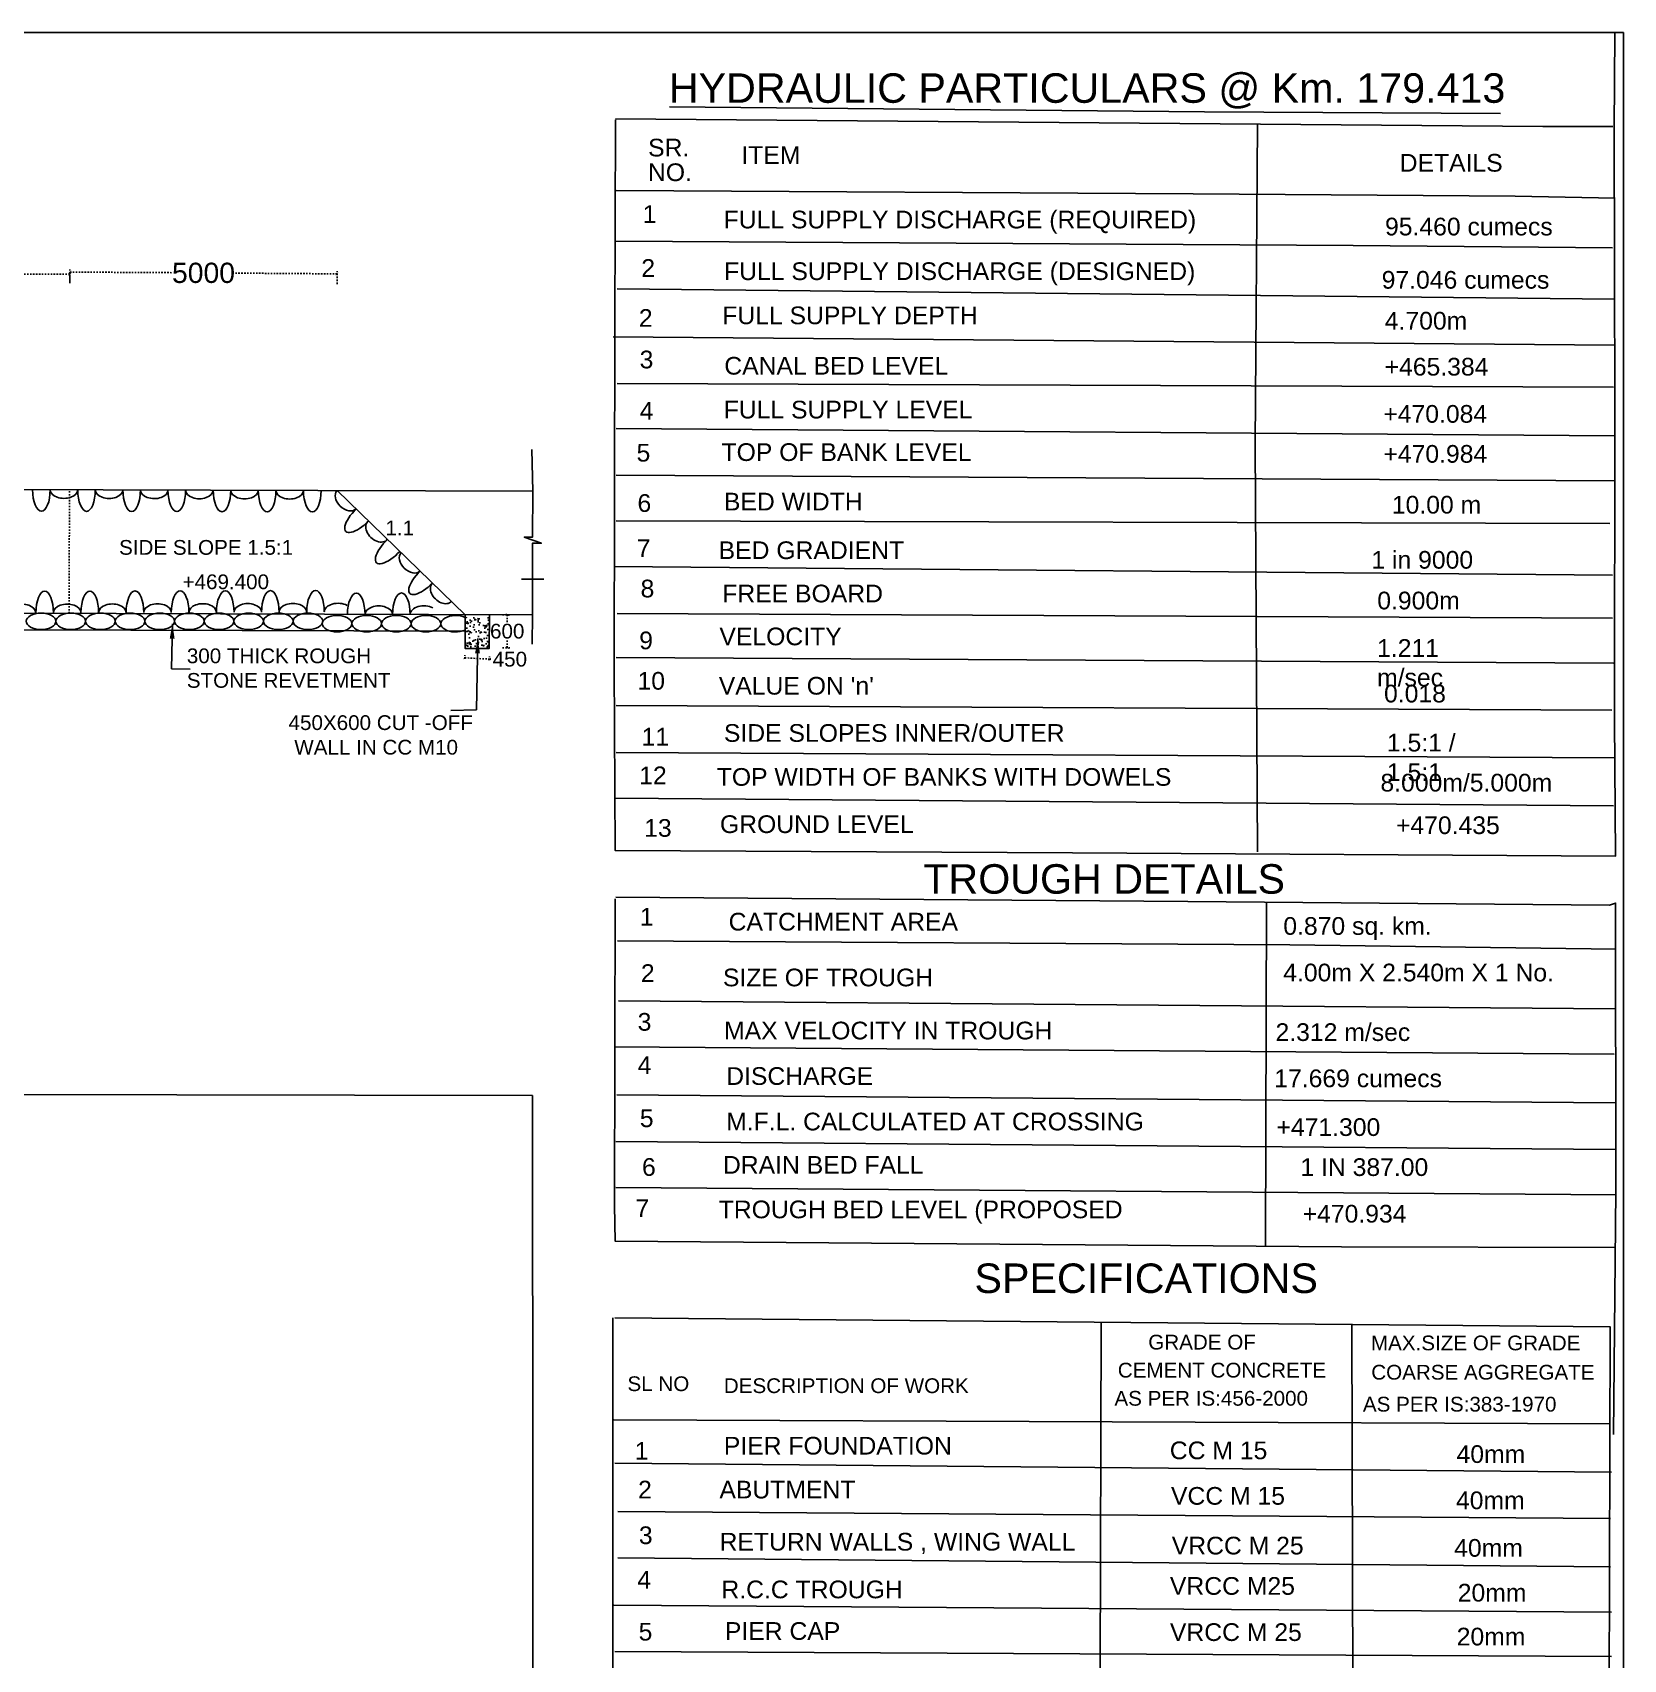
# Model space of a CAD drawing. Header units: inches. Extents: x 19331 to 39017, y 19415 to 38958.
# Drawn here: x 19604.8 to 19712.6, y 19568.5 to 19678.8 of the extents above; entities that cross this region are included whole.
import ezdxf

# ---------------------------------------------------------------- set-up
doc = ezdxf.new("R2010")
doc.units = ezdxf.units.IN
doc.header["$MEASUREMENT"] = 0
doc.linetypes.add('DASHDOT', pattern=[1, 0.5, -0.25, 0, -0.25])
for name, color, linetype in [('DIMENSION', 255, 'Continuous'), ('DRAWING', 7, 'Continuous'), ('TEXT', 255, 'Continuous')]:
    doc.layers.add(name, color=color, linetype=linetype)
doc.styles.get("Standard").update_dxf_attribs({"font": 'arial.ttf'})
doc.styles.add('TIMES NEW ROMAN', font='times.ttf', dxfattribs={"height": 420})
doc.dimstyles.new('dig', dxfattribs={"dimtxt": 0.3125, "dimasz": 0.18, "dimexe": 0.18, "dimexo": 0.0625, "dimgap": 0.09, "dimtad": 0, "dimtih": 1, "dimtoh": 1, "dimdec": 4, "dimzin": 0, "dimdsep": 46, "dimtxsty": 'Standard', "dimblk": 'ARCHTICK', "dimcen": 0.09, "dimadec": 0, "dimazin": 0, "dimtfac": 1, "dimtdec": 4, "dimtofl": 0, "dimtmove": 0, "dimatfit": 3, "dimldrblk": 'ARCHTICK', "dimfxl": 1, "dimtolj": 1, "dimtzin": 0, "dimarcsym": 0})
doc.dimstyles.new('ISO-25', dxfattribs={"dimtxt": 420, "dimasz": 5, "dimexe": 1.25, "dimexo": 0.625, "dimtad": 0, "dimtih": 1, "dimtoh": 1, "dimlfac": 100, "dimtxsty": 'TIMES NEW ROMAN', "dimcen": 2.5, "dimadec": 0, "dimazin": 0, "dimtfac": 1, "dimtmove": 0, "dimatfit": 3, "dimfxl": 1, "dimarcsym": 0})

# ---------------------------------------------------------------- blocks, each defined once
blk = doc.blocks.new('_ArchTick')
at = {"color": 0, "linetype": 'ByBlock', "const_width": 0.15}
blk.add_lwpolyline([(-0.5, -0.5), (0.5, 0.5)], dxfattribs=at)
blk = doc.blocks.new('*D14')
at = {"layer": 'Defpoints', "color": 0, "linetype": 'DASHDOT', "ltscale": 0.02, "transparency": 16777216}
for p in [(19596.37, 19661.82), (19607.29, 19661.77), (19607.3, 19662.44)]:
    blk.add_point(p, dxfattribs=at)
at = {"layer": 'DIMENSION', "color": 0, "linetype": 'DASHDOT', "lineweight": -2, "ltscale": 0.02, "transparency": 16777216}
for p, q in [((19596.37, 19661.88), (19596.37, 19662.67)), ((19596.37, 19662.49), (19599.69, 19662.47)), ((19607.3, 19662.44), (19603.97, 19662.45)), ((19607.29, 19661.83), (19607.3, 19662.62))]:
    blk.add_line(p, q, dxfattribs=at)
at = {"layer": 'DIMENSION', "color": 0, "linetype": 'DASHDOT', "lineweight": -2, "ltscale": 0.02, "transparency": 16777216, "xscale": 0.18, "yscale": 0.18, "zscale": 0.18}
for p, rotation in [((19596.37, 19662.49), 179.7197655102227), ((19607.3, 19662.44), 359.7197655102227)]:
    blk.add_blockref('_ArchTick', p, dxfattribs=dict(at, rotation=rotation))
at = {"layer": 'DIMENSION', "color": 0, "linetype": 'DASHDOT', "ltscale": 0.02, "transparency": 16777216, "insert": (19601.83, 19662.46), "char_height": 1.375, "attachment_point": 5}
blk.add_mtext('\\A1;3000', dxfattribs=at)
blk = doc.blocks.new('*D15')
at = {"layer": 'Defpoints', "color": 0, "linetype": 'DASHDOT', "ltscale": 0.02, "transparency": 16777216}
for p in [(19607.29, 19661.83), (19625.42, 19662.47), (19625.42, 19661.71)]:
    blk.add_point(p, dxfattribs=at)
at = {"layer": 'DIMENSION', "color": 0, "linetype": 'DASHDOT', "lineweight": -2, "ltscale": 0.02, "transparency": 16777216}
for p, q in [((19607.29, 19661.89), (19607.3, 19662.77)), ((19607.3, 19662.59), (19614.22, 19662.55)), ((19625.42, 19662.47), (19618.5, 19662.52)), ((19625.42, 19661.78), (19625.42, 19662.65))]:
    blk.add_line(p, q, dxfattribs=at)
at = {"layer": 'DIMENSION', "color": 0, "linetype": 'DASHDOT', "lineweight": -2, "ltscale": 0.02, "transparency": 16777216, "xscale": 0.18, "yscale": 0.18, "zscale": 0.18}
for p, rotation in [((19607.3, 19662.59), 179.6327432951521), ((19625.42, 19662.47), 359.6327432951521)]:
    blk.add_blockref('_ArchTick', p, dxfattribs=dict(at, rotation=rotation))
at = {"layer": 'DIMENSION', "color": 0, "linetype": 'DASHDOT', "ltscale": 0.02, "transparency": 16777216, "insert": (19616.36, 19662.53), "char_height": 1.375, "attachment_point": 5}
blk.add_mtext('\\A1;5000', dxfattribs=at)
blk = doc.blocks.new('*D60')
at = {"layer": 'Defpoints', "color": 0, "linetype": 'DASHDOT', "ltscale": 0.02, "transparency": 16777216}
for p in [(19634.06, 19636.31), (19635.74, 19636.34), (19635.74, 19636.22)]:
    blk.add_point(p, dxfattribs=at)
at = {"layer": 'DIMENSION', "color": 0, "linetype": 'DASHDOT', "lineweight": -2, "ltscale": 0.02, "transparency": 16777216}
for p, q in [((19634.07, 19636.37), (19634.08, 19636.61)), ((19634.07, 19636.43), (19635.74, 19636.34)), ((19635.74, 19636.28), (19635.75, 19636.52)), ((19635.74, 19636.34), (19635.92, 19636.33))]:
    blk.add_line(p, q, dxfattribs=at)
at = {"layer": 'DIMENSION', "color": 0, "linetype": 'DASHDOT', "lineweight": -2, "ltscale": 0.02, "transparency": 16777216, "xscale": 0.18, "yscale": 0.18, "zscale": 0.18}
for p, rotation in [((19634.07, 19636.43), 177.0789801940596), ((19635.74, 19636.34), 357.0789801940596)]:
    blk.add_blockref('_ArchTick', p, dxfattribs=dict(at, rotation=rotation))
at = {"layer": 'DIMENSION', "color": 0, "linetype": 'DASHDOT', "ltscale": 0.02, "transparency": 16777216, "insert": (19637.13, 19636.33), "char_height": 1, "attachment_point": 5}
blk.add_mtext('\\A1;450', dxfattribs=at)
blk = doc.blocks.new('*D61')
at = {"layer": 'Defpoints', "color": 0, "linetype": 'DASHDOT', "ltscale": 0.02, "transparency": 16777216}
for p in [(19636.57, 19639.35), (19636.95, 19639.35), (19636.56, 19637.11)]:
    blk.add_point(p, dxfattribs=at)
at = {"layer": 'DIMENSION', "color": 0, "linetype": 'DASHDOT', "lineweight": -2, "ltscale": 0.02, "transparency": 16777216}
for p, q in [((19636.63, 19639.35), (19637.13, 19639.34)), ((19636.95, 19639.35), (19636.95, 19638.83)), ((19636.95, 19637.11), (19636.95, 19637.63)), ((19636.63, 19637.11), (19637.13, 19637.11))]:
    blk.add_line(p, q, dxfattribs=at)
at = {"layer": 'DIMENSION', "color": 0, "linetype": 'DASHDOT', "lineweight": -2, "ltscale": 0.02, "transparency": 16777216, "xscale": 0.18, "yscale": 0.18, "zscale": 0.18}
for p, rotation in [((19636.95, 19639.35), 89.8186002762699), ((19636.95, 19637.11), 269.8186002762699)]:
    blk.add_blockref('_ArchTick', p, dxfattribs=dict(at, rotation=rotation))
at = {"layer": 'DIMENSION', "color": 0, "linetype": 'DASHDOT', "ltscale": 0.02, "transparency": 16777216, "insert": (19636.95, 19638.23), "char_height": 1, "attachment_point": 5}
blk.add_mtext('\\A1;600', dxfattribs=at)

msp = doc.modelspace()

# ---------------------------------------------------------------- hatches: boundary and pattern name
at = {"layer": 'DRAWING'}
h = msp.add_hatch(dxfattribs=at)
h.set_pattern_fill('AR-CONC', color=256, scale=0.12, style=0)
h.set_pattern_definition([(50, (295.22145, -4.66386), (0.86071222, -0.075302562), [0.09, -0.99]), (355, (295.22145, -4.6639), (-0.1665016, 0.90263056), [0.072, -0.792]), (100.4514, (295.2932, -4.6701), (0.694211258, 0.82732745), [0.076488228, -0.841370534]), (46.1842, (295.2214, -4.4239), (1.28068926, -0.198622817), [0.135, -1.485]), (96.6356, (295.3282, -4.4404), (1.121595247, 1.168941445), [0.114732346, -1.2620556]), (351.1842, (295.2214, -4.4239), (1.121594334, 1.16894232), [0.108, -1.188]), (21, (295.34145, -4.48386), (0.716288463, -0.483142669), [0.09, -0.99]), (326, (295.34145, -4.4839), (0.291978398, 0.870180054), [0.072, -0.792]), (71.4514, (295.4011, -4.5241), (1.008267154, 0.387036596), [0.076488228, -0.841370534]), (37.5, (295.22145, -4.66386), (0.0145918264, 0.3994726246), [0, -0.7824, 0, -0.804, 0, -0.795]), (7.5, (295.22145, -4.66386), (0.315683445, 0.473294054), [0, -0.4584, 0, -0.7644, 0, -0.303]), (327.5, (294.95385, -4.66386), (0.6405869234, -0.027065846), [0, -0.3, 0, -0.936, 0, -1.242]), (317.5, (294.83385, -4.66386), (0.699823403, 0.120125979), [0, -0.39, 0, -0.6216, 0, -0.882])])
h.paths.add_polyline_path([(19635.72821, 19639.23117), (19634.08404, 19639.21975), (19634.09694, 19637.03606), (19635.75283, 19637.04585)])

# ---------------------------------------------------------------- linework, layer by layer
at = {"layer": 'DIMENSION', "linetype": 'DASHDOT', "ltscale": 0.02}
msp.add_lwpolyline([(19607.24903, 19639.43907), (19607.27313, 19647.82697)], dxfattribs=at)
at = {"layer": 'DRAWING'}
msp.add_lwpolyline([(19712.62643, 19415.01685), (19331.15977, 19415.01685), (19331.15977, 19678.83665), (19712.62643, 19678.83665)], close=True, dxfattribs=at)
for points in [[(19644.29459, 19672.91925), (19644.24382, 19658.90465), (19644.19505, 19635.84442), (19644.27316, 19623.35311), (19675.28313, 19623.1929), (19712.09586, 19622.97836), (19712.01561, 19632.23266), (19712.04521, 19653.37415), (19711.99899, 19672.28723), (19712.04964, 19678.80929)], [(19644.2958, 19672.98165), (19707.15926, 19672.47167), (19711.9174, 19672.47482)], [(19647.95882, 19673.80812), (19684.226, 19673.45745), (19704.29955, 19673.33861)], [(19638.68875, 19647.73673), (19638.62814, 19650.5475)], [(19637.91725, 19641.77254), (19639.42319, 19641.77254)], [(19634.09352, 19638.22748), (19634.09303, 19637.06709), (19635.73759, 19637.06383), (19635.74482, 19639.34885)], [(19644.28026, 19620.09196), (19644.21876, 19599.28648), (19644.27798, 19596.85781), (19693.50461, 19596.48958), (19712.02686, 19596.42643)], [(19644.30893, 19620.20033), (19683.10154, 19619.89071), (19711.67357, 19619.6557), (19712.08969, 19619.79417), (19712.11689, 19600.28011), (19711.94942, 19583.76095)], [(19402.57887, 19606.21377), (19536.25284, 19606.86622), (19537.56871, 19602.86358), (19540.63708, 19611.61976), (19542.17425, 19606.9218), (19638.65689, 19606.73465), (19638.7789, 19470.98648), (19525.00255, 19470.71139), (19523.85121, 19474.54353), (19521.39243, 19467.57221), (19520.30419, 19470.68246), (19369.60142, 19470.04588)], [(19644.24904, 19591.65876), (19711.73694, 19591.0436), (19711.66848, 19566.23137), (19711.73613, 19561.87846), (19644.11118, 19562.42526), (19644.10944, 19591.66224)], [(19677.21814, 19591.33031), (19677.14124, 19567.75648), (19677.29116, 19562.02228)], [(19694.21026, 19591.2471), (19694.28716, 19566.59828), (19694.35897, 19562.02515)], [(19644.18312, 19584.75096), (19711.73948, 19584.47754)], [(19644.25159, 19581.81174), (19711.80794, 19581.19658)], [(19644.45684, 19578.53082), (19711.73948, 19578.05235)], [(19644.45684, 19575.38655), (19711.73948, 19574.77139)], [(19644.18312, 19572.17395), (19711.80794, 19571.69548)], [(19644.25159, 19569.02972), (19711.80794, 19568.68794)]]:
    msp.add_lwpolyline(points, dxfattribs=at)
for centre, major_axis, ratio, start_param, end_param in [((19605.36797, 19647.85143), (0.00767, -1.47933), 0.403946316, 4.721966725, 7.837893867), ((19606.89836, 19647.82805), (-0.93277, 0.00268), 0.62722258, 0, 3.141592654), ((19608.4286, 19647.84264), (0.00767, -1.47933), 0.403946316, 4.721966725, 7.837893867), ((19609.95899, 19647.81926), (-0.93277, 0.00268), 0.62722258, 0, 3.141592654), ((19611.48923, 19647.83384), (0.00767, -1.47933), 0.403946316, 4.721966725, 7.837893867), ((19613.01962, 19647.81046), (-0.93277, 0.00268), 0.62722258, 0, 3.141592654), ((19614.54986, 19647.82505), (0.00767, -1.47933), 0.403946316, 4.721966725, 7.837893867), ((19616.08025, 19647.80167), (-0.93277, 0.00268), 0.62722258, 0, 3.141592654), ((19617.61049, 19647.81626), (0.00767, -1.47933), 0.403946316, 4.721966725, 7.837893867), ((19619.14088, 19647.79288), (-0.93277, 0.00268), 0.62722258, 0, 3.141592654), ((19620.67112, 19647.80747), (0.00767, -1.47933), 0.403946316, 4.721966725, 7.837893867), ((19622.20151, 19647.78409), (-0.93277, 0.00268), 0.62722258, 0, 3.141592654), ((19623.73175, 19647.79868), (0.00767, -1.47933), 0.403946316, 4.721966725, 7.837893867), ((19626.05612, 19647.15326), (0.64087, -0.62159), 0.688385179, 3.141592654, 6.283185307), ((19631.42019, 19641.85809), (-1.06703, -1.06583), 0.386064707, 4.674476986, 7.904118349), ((19632.50859, 19640.86104), (0.64087, -0.62159), 0.688385179, 3.10204353, 6.322734431)]:
    msp.add_ellipse(centre, major_axis=major_axis, ratio=ratio, start_param=start_param, end_param=end_param, dxfattribs=at)
at = {"layer": 'DRAWING', "extrusion": (0, 0, -1)}
for centre, major_axis, ratio, start_param, end_param in [((19605.58888, 19639.46597), (0.00767, 1.47933), 0.403946316, 4.721966725, 7.837893867), ((19608.64951, 19639.47476), (0.00767, 1.47933), 0.403946316, 4.721966725, 7.837893867), ((19611.71014, 19639.48355), (0.00767, 1.47933), 0.403946316, 4.721966725, 7.837893867), ((19614.77077, 19639.49234), (0.00767, 1.47933), 0.403946316, 4.721966725, 7.837893867), ((19617.8314, 19639.50114), (0.00767, 1.47933), 0.403946316, 4.721966725, 7.837893867), ((19620.89203, 19639.50993), (0.00767, 1.47933), 0.403946316, 4.721966725, 7.837893867), ((19623.95266, 19639.51872), (0.00767, 1.47933), 0.403946316, 4.721966725, 7.837893867), ((19626.71309, 19639.34286), (0.00767, 1.47933), 0.403946316, 4.721966725, 7.837893867), ((19629.77372, 19639.35165), (0.00767, 1.47933), 0.403946316, 4.721966725, 7.837893867), ((19604.05864, 19639.48055), (-0.93277, -0.00268), 0.62722258, 0, 3.141592654), ((19607.11927, 19639.48935), (-0.93277, -0.00268), 0.62722258, 0, 3.141592654), ((19610.1799, 19639.49814), (-0.93277, -0.00268), 0.62722258, 0, 3.141592654), ((19613.24053, 19639.50693), (-0.93277, -0.00268), 0.62722258, 0, 3.141592654), ((19616.30116, 19639.51572), (-0.93277, -0.00268), 0.62722258, 0, 3.141592654), ((19619.36179, 19639.52452), (-0.93277, -0.00268), 0.62722258, 0, 3.141592654), ((19622.42241, 19639.53331), (-0.93277, -0.00268), 0.62722258, 0, 3.141592654), ((19625.48304, 19639.5421), (-0.93277, -0.00268), 0.62722258, 0, 2.285488901), ((19628.24348, 19639.36624), (-0.93277, -0.00268), 0.62722258, 0, 3.141592654), ((19631.30411, 19639.37503), (-0.93277, -0.00268), 0.62722258, 0, 2.285488901), ((19633.45379, 19638.7416), (-1.00516, 0), 0.554462092, 4.022155876, 8.547838928)]:
    msp.add_ellipse(centre, major_axis=major_axis, ratio=ratio, start_param=start_param, end_param=end_param, dxfattribs=at)
for centre in [(19605.35022, 19638.905), (19607.36054, 19638.905), (19609.37086, 19638.905), (19611.38118, 19638.90501), (19613.3915, 19638.90501), (19615.40183, 19638.90501), (19617.41215, 19638.90501), (19619.42247, 19638.90501), (19621.43279, 19638.90501), (19623.44311, 19638.90501), (19625.41252, 19638.74764), (19627.42284, 19638.74601), (19629.43316, 19638.74446), (19631.44347, 19638.743)]:
    msp.add_ellipse(centre, major_axis=(-1.00516, 0), ratio=0.554462092, dxfattribs=at)
at = {"layer": 'TEXT'}
for points in [[(19687.80917, 19672.57098), (19687.64854, 19650.92317), (19687.80636, 19623.26117)], [(19644.32688, 19668.13135), (19683.45551, 19667.90732), (19705.27463, 19667.73086), (19712.06129, 19667.59643)], [(19644.30812, 19664.68599), (19694.31208, 19664.40323), (19711.88284, 19664.22921)], [(19644.3936, 19661.44861), (19712.01882, 19660.74977)], [(19644.13905, 19658.20849), (19712.01882, 19657.63672)], [(19644.3936, 19655.03196), (19711.95532, 19654.77784)], [(19644.32996, 19651.98249), (19712.01882, 19651.47424)], [(19644.32996, 19648.80595), (19712.01882, 19648.42477)], [(19644.33117, 19645.72582), (19711.70197, 19645.53523)], [(19644.20389, 19642.61277), (19711.89288, 19642.04099)], [(19644.39481, 19639.43623), (19711.89288, 19639.11858)], [(19644.33117, 19636.45029), (19711.95652, 19636.06911)], [(19644.33144, 19633.19219), (19711.82965, 19632.87454)], [(19644.33144, 19630.01566), (19712.02043, 19629.63448)], [(19644.26793, 19626.90266), (19711.95679, 19626.39441)], [(19688.43511, 19619.7845), (19688.36638, 19596.5811)], [(19644.42522, 19617.24003), (19690.01696, 19616.96806), (19712.12359, 19616.65844)], [(19644.50654, 19613.17524), (19712.06236, 19612.62525)], [(19644.19867, 19610.03862), (19711.99926, 19609.54972)], [(19644.38221, 19606.79982), (19712.06049, 19606.24988)], [(19644.32112, 19603.62216), (19712.06049, 19603.07222)], [(19644.32112, 19600.50563), (19712.12171, 19600.01678)]]:
    msp.add_lwpolyline(points, dxfattribs=at)
at = {"layer": 'TEXT', "ltscale": 0.9}
for points in [[(19558.33967, 19655.39786), (19573.10002, 19647.92514), (19638.68875, 19647.73673), (19638.66767, 19644.61545), (19638.1105, 19644.61921), (19639.27289, 19644.20336), (19638.6608, 19644.20336), (19638.65394, 19639.33964), (19638.64973, 19637.34581)], [(19634.0972, 19639.35407), (19625.41524, 19647.77486)], [(19596.3036, 19639.14349), (19596.30373, 19638.35096), (19634.09352, 19638.22748), (19634.0972, 19639.35407)], [(19638.65394, 19639.33964), (19596.32243, 19639.47366)]]:
    msp.add_lwpolyline(points, dxfattribs=at)
for centre, major_axis, ratio, start_param, end_param in [((19627.07921, 19646.06848), (-1.06703, -1.06583), 0.386064707, 4.674476986, 7.904118349), ((19628.13157, 19645.03495), (0.64087, -0.62159), 0.688385179, 3.018297407, 6.406480553), ((19629.15466, 19643.95017), (-1.06703, -1.06583), 0.386064707, 4.624229173, 7.954366161), ((19630.39709, 19642.94287), (0.64087, -0.62159), 0.688385179, 3.141592654, 6.283185307)]:
    msp.add_ellipse(centre, major_axis=major_axis, ratio=ratio, start_param=start_param, end_param=end_param, dxfattribs=at)

# ---------------------------------------------------------------- texts
at = {"layer": 'TEXT'}
for s, height, p in [('HYDRAULIC PARTICULARS @ Km. 179.413', 2, (19647.90827, 19674.07138)), ('SR.', 1.2, (19646.50297, 19670.43306)), ('ITEM', 1.2, (19652.8278, 19669.92933)), ('DETAILS', 1.2, (19697.45382, 19669.40251)), ('NO.', 1.2, (19646.49281, 19668.76218)), ('1', 1.2, (19646.13381, 19665.92437)), ('FULL SUPPLY DISCHARGE (REQUIRED)', 1.2, (19651.62199, 19665.55379)), ('95.460 cumecs', 1.2, (19696.46213, 19665.07699)), ('2', 1.2, (19646.04326, 19662.26652)), ('FULL SUPPLY DISCHARGE (DESIGNED)', 1.2, (19651.65263, 19662.05026)), ('97.046 cumecs', 1.2, (19696.23553, 19661.46508)), ('2', 1.2, (19645.87678, 19658.87754)), ('FULL SUPPLY DEPTH', 1.2, (19651.52719, 19659.05476)), ('4.700m', 1.2, (19696.44718, 19658.6904)), ('3', 1.2, (19645.92793, 19656.06184)), ('CANAL BED LEVEL', 1.2, (19651.66845, 19655.63654)), ('+465.384', 1.2, (19696.43492, 19655.57318)), ('4', 1.2, (19645.93745, 19652.59025)), ('FULL SUPPLY LEVEL', 1.2, (19651.62957, 19652.66289)), ('+470.084', 1.2, (19696.347, 19652.37255)), ('5', 1.2, (19645.71977, 19649.73991)), ('TOP OF BANK LEVEL', 1.2, (19651.47914, 19649.78059)), ('+470.984', 1.2, (19696.35336, 19649.66048)), ('6', 1.2, (19645.78108, 19646.32638)), ('BED WIDTH', 1.2, (19651.64349, 19646.42481)), ('10.00 m', 1.2, (19696.9263, 19646.21252)), ('7', 1.2, (19645.73806, 19643.26878)), ('BED GRADIENT', 1.2, (19651.28271, 19643.12574)), ('1 in 9000', 1.2, (19695.53736, 19642.47497)), ('8', 1.2, (19645.99225, 19640.527)), ('FREE BOARD', 1.2, (19651.52974, 19640.19026)), ('0.900m', 1.2, (19695.9371, 19639.71501)), ('9', 1.2, (19645.89901, 19637.00854)), ('VELOCITY', 1.2, (19651.33783, 19637.27916)), ('10', 1.2, (19645.78403, 19634.26822)), ("VALUE ON 'n'", 1.2, (19651.29536, 19633.93441)), ('SIDE SLOPES INNER/OUTER', 1.2, (19651.64182, 19630.73156)), ('11', 1.2, (19646.06238, 19630.48138)), ('12', 1.2, (19645.89956, 19627.85679)), ('TOP WIDTH OF BANKS WITH DOWELS', 1.2, (19651.15622, 19627.74956)), ('13', 1.2, (19646.2357, 19624.29034)), ('GROUND LEVEL', 1.2, (19651.37219, 19624.54583)), ('+470.435', 1.2, (19697.20517, 19624.47536)), ('TROUGH DETAILS', 2, (19665.1577, 19620.43154)), ('1', 1.2, (19645.94143, 19618.26595)), ('CATCHMENT AREA', 1.2, (19651.96073, 19617.93369)), ('0.870 sq. km.', 1.2, (19689.56681, 19617.64149)), ('2', 1.2, (19646.015, 19614.44561)), ('4.00m X 2.540m X 1 No.', 1.2, (19689.561, 19614.48564)), ('SIZE OF TROUGH ', 1.2, (19651.57608, 19614.1497)), ('3', 1.2, (19645.79429, 19611.13954)), ('MAX VELOCITY IN TROUGH', 1.2, (19651.64965, 19610.54976)), ('2.312 m/sec', 1.2, (19689.03982, 19610.44327)), ('4', 1.2, (19645.79429, 19608.20081)), ('DISCHARGE', 1.2, (19651.79679, 19607.46409)), ('17.669 cumecs', 1.2, (19688.95413, 19607.30785)), ('5', 1.2, (19645.94143, 19604.60087)), ('M.F.L. CALCULATED AT CROSSING  ', 1.2, (19651.79679, 19604.37843)), ('+471.300 ', 1.2, (19689.10385, 19604.00139)), ('6', 1.2, (19646.08856, 19601.2948)), ('DRAIN BED FALL ', 1.2, (19651.57609, 19601.4397)), ('1 IN 387.00', 1.2, (19690.72764, 19601.28722)), ('7', 1.2, (19645.64715, 19598.50301)), ('7', 1.2, (19645.64715, 19598.50301)), ('TROUGH BED LEVEL (PROPOSED ', 1.2, (19651.29024, 19598.4178)), ('+470.934 ', 1.2, (19690.87852, 19598.12599)), ('SPECIFICATIONS', 2, (19668.62956, 19593.35022)), ('GRADE OF', 1, (19680.41057, 19589.5172)), ('MAX.SIZE OF GRADE', 1, (19695.50626, 19589.46292)), ('CEMENT CONCRETE', 1, (19678.34467, 19587.61795)), ('COARSE AGGREGATE', 1, (19695.52971, 19587.47511)), ('SL NO', 1, (19645.10294, 19586.69556)), ('DESCRIPTION OF WORK', 1, (19651.63611, 19586.56211)), ('AS PER IS:456-2000', 1, (19678.11731, 19585.70715)), ('AS PER IS:383-1970', 1, (19694.96259, 19585.30784)), ('PIER FOUNDATION', 1.2, (19651.63611, 19582.39393)), ('1', 1.2, (19645.59731, 19582.04434)), ('CC M 15', 1.2, (19681.86996, 19582.07632)), ('40mm', 1.2, (19701.31089, 19581.82445)), ('2', 1.2, (19645.82172, 19579.4162)), ('ABUTMENT', 1.2, (19651.33788, 19579.41672)), ('VCC M 15', 1.2, (19681.95102, 19578.98938)), ('40mm', 1.2, (19701.27364, 19578.68792)), ('3', 1.2, (19645.87625, 19576.31902)), ('RETURN WALLS , WING WALL ', 1.2, (19651.34793, 19575.88074)), ('VRCC M 25', 1.2, (19682.00501, 19575.6169)), ('40mm ', 1.2, (19701.15078, 19575.46288)), ('4', 1.2, (19645.7688, 19573.3019)), ('R.C.C TROUGH', 1.2, (19651.47145, 19572.64509)), ('VRCC M25', 1.2, (19681.87907, 19572.88141)), ('20mm', 1.2, (19701.39087, 19572.42299)), ('5', 1.2, (19645.86004, 19569.77878)), ('PIER CAP', 1.2, (19651.70711, 19569.82504)), ('VRCC M 25', 1.2, (19681.87894, 19569.75)), ('20mm', 1.2, (19701.32147, 19569.44672))]:
    msp.add_text(s, height=height, dxfattribs=at).set_placement(p)
at = {"layer": 'TEXT', "ltscale": 0.9, "char_height": 1, "attachment_point": 1}
for s, insert, width in [('1.1', (19628.69354, 19645.73738), 40.5083508), ('SIDE SLOPE 1.5:1', (19610.63549, 19644.41741), 40.5083508), ('+469.400', (19614.9386, 19642.08475), 40.5083508), ('300 THICK ROUGH STONE REVETMENT', (19615.2296, 19637.06369), 14.9650965), ('450X600 CUT -OFF\\P WALL IN CC M10', (19622.12681, 19632.5328), 40.5083508)]:
    msp.add_mtext(s, dxfattribs=dict(at, insert=insert, width=width))
at = {"layer": 'TEXT', "char_height": 1.2, "width": 7.6199818, "attachment_point": 1}
for s, insert in [('1.211 m/sec', (19695.92475, 19637.69523)), ('0.018', (19696.39559, 19634.60418)), ('1.5:1 / 1.5:1', (19696.58999, 19631.27534)), ('8.000m/5.000m', (19696.15196, 19628.56103))]:
    msp.add_mtext(s, dxfattribs=dict(at, insert=insert))

# ---------------------------------------------------------------- dimensions: what is measured, and where the dimension line sits
at = {"layer": 'DIMENSION', "linetype": 'DASHDOT', "ltscale": 0.02}
for p1, p2, distance, text, override, picture, middle in [((19596.36651, 19661.81992), (19607.29257, 19661.76648), 0.67085, '3000', {"dimtxt": 1.375}, '*D14', (19601.83282, 19662.46404)), ((19607.29288, 19661.82897), (19625.41685, 19661.7128), 0.76062, '5000', {"dimtxt": 1.375}, '*D15', (19616.35974, 19662.53149)), ((19636.56421, 19637.10983), (19636.57129, 19639.34623), -0.38344, '600', {"dimtxt": 1}, '*D61', (19636.95119, 19638.22682)), ((19634.06484, 19636.30624), (19635.73515, 19636.22102), 0.1216, '450', {"dimtxt": 1}, '*D60', (19637.13424, 19636.33328))]:
    dim = msp.add_aligned_dim(p1=p1, p2=p2, distance=distance, text=text, dimstyle='dig', override=override, dxfattribs=at)
    dim.commit()
    dim.dimension.update_dxf_attribs({"geometry": picture, "text_midpoint": middle})

# ---------------------------------------------------------------- leaders
at = {"layer": 'TEXT', "ltscale": 0.02}
msp.add_leader([(19614.253, 19638.73626), (19614.19671, 19635.67106), (19615.45087, 19635.65437)], dimstyle='ISO-25', override={"dimasz": 1, "dimgap": 0.625, "dimtad": 0}, dxfattribs=at)
at = {"layer": 'TEXT', "ltscale": 0.9}
msp.add_leader([(19634.95378, 19637.73493), (19634.86489, 19632.89416), (19633.12197, 19632.86308)], dimstyle='ISO-25', override={"dimasz": 1, "dimgap": 0.625, "dimtad": 0}, dxfattribs=at)

doc.saveas('drawing.dxf')
